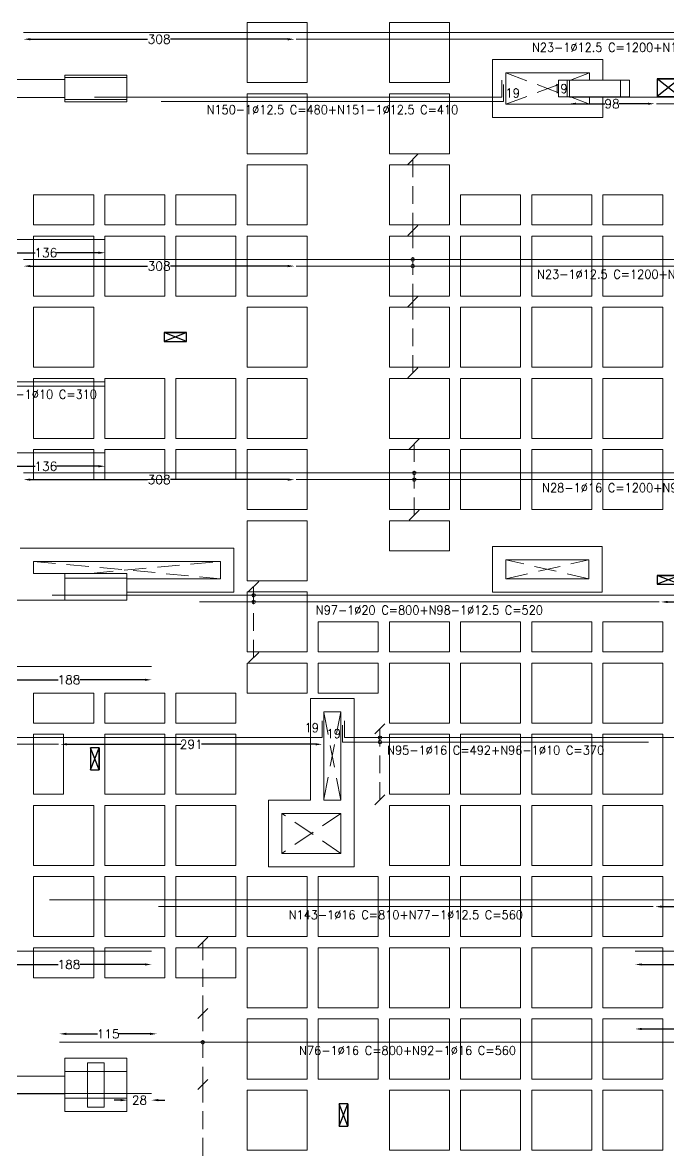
# Model space of a CAD drawing. Header units: millimetres. Extents: x -32 to 332, y -138 to 116.
# Drawn here: x 205.79 to 220.31, y -86.44 to -61.09 of the extents above; entities that cross this region are included whole.
import ezdxf
from ezdxf.enums import TextEntityAlignment as Align

# ---------------------------------------------------------------- set-up
doc = ezdxf.new("R2010")
doc.units = ezdxf.units.MM
doc.linetypes.add('TRAZO_HUECO', pattern=[0.75, 0.5, -0.25])
doc.layers.add('A-COT-01', color=9, linetype='Continuous')
doc.layers.add('FURAÇÃO', color=8, linetype='Continuous')
for name, color, linetype, lineweight in [('ARR_L_I_IG_LINHA', 2, 'Continuous', 0), ('ARR_L_I_IG_MARCA', 2, 'Continuous', 9), ('ARR_L_I_POSICAO', 4, 'Continuous', 9), ('ARR_LONG_INF', 6, 'Continuous', 15), ('ARR_LONG_INF_TXT', 1, 'Continuous', 9), ('consolo', 8, 'Continuous', 0), ('LJ_NERV_RETI', 8, 'Continuous', 9), ('LJ_SIMB_ABER', 8, 'Continuous', 0), ('PILAR_CONCRETO', 8, 'Continuous', 0), ('PILAR_CONCRETO_APOIADO', 8, 'Continuous', 0), ('VIG_FACES', 8, 'Continuous', 0)]:
    doc.layers.add(name, color=color, linetype=linetype, lineweight=lineweight)
doc.styles.add('CYPETXT_0.3_romans', font='romans.shx', dxfattribs={"height": 0.2})
doc.styles.add('CYPETXT_romans', font='romans.shx', dxfattribs={"height": 0.2})
doc.dimstyles.new('cype_arrow', dxfattribs={"dimtxt": 0.18, "dimasz": 0.15, "dimexe": 0.075, "dimexo": 0.075, "dimgap": 0, "dimtad": 0, "dimdec": 4, "dimzin": 0, "dimdsep": 46, "dimtxsty": 'CYPETXT_0.3_romans', "dimcen": 0.09, "dimadec": 0, "dimazin": 0, "dimtfac": 1, "dimtdec": 4, "dimtofl": 0, "dimtmove": 2, "dimatfit": 3, "dimfxl": 1, "dimtolj": 1, "dimtzin": 0, "dimarcsym": 0})

# ---------------------------------------------------------------- blocks, each defined once
blk = doc.blocks.new('Forma 2PvtoTipo')
at = {"layer": 'consolo', "color": 8}
blk.add_lwpolyline([(614.303, -83.29), (612.903, -83.29), (612.903, -84.49), (614.303, -84.49)], close=True, dxfattribs=at)
at = {"layer": 'FURAÇÃO', "color": 8}
for points in [[(626.726, -61.672), (626.726, -61.272), (626.226, -61.272), (626.226, -61.672), (626.726, -61.672), (626.226, -61.272), (626.726, -61.272), (626.226, -61.672)], [(615.642, -67.175), (615.642, -66.975), (615.142, -66.975), (615.142, -67.175), (615.642, -67.175), (615.142, -66.975), (615.642, -66.975), (615.142, -67.175)], [(626.725, -72.636), (626.725, -72.436), (626.225, -72.436), (626.225, -72.636), (626.725, -72.636), (626.225, -72.436), (626.725, -72.436), (626.225, -72.636)], [(613.479, -76.81), (613.679, -76.81), (613.679, -76.31), (613.479, -76.31), (613.479, -76.81), (613.679, -76.31), (613.679, -76.81), (613.479, -76.31)], [(619.071, -84.817), (619.271, -84.817), (619.271, -84.317), (619.071, -84.317), (619.071, -84.817), (619.271, -84.317), (619.271, -84.817), (619.071, -84.317)]]:
    blk.add_lwpolyline(points, dxfattribs=at)
at = {"layer": 'LJ_NERV_RETI', "color": 8}
for points in [[(618.354, -61.357), (618.354, -60.007), (617.004, -60.007), (617.004, -61.357)], [(621.554, -61.357), (621.554, -60.007), (620.204, -60.007), (620.204, -61.357)], [(618.354, -62.957), (618.354, -61.607), (617.004, -61.607), (617.004, -62.957)], [(621.554, -62.957), (621.554, -61.607), (620.204, -61.607), (620.204, -62.957)], [(618.354, -64.557), (618.354, -63.207), (617.004, -63.207), (617.004, -64.557)], [(621.554, -64.557), (621.554, -63.207), (620.204, -63.207), (620.204, -64.557)], [(613.554, -64.557), (613.554, -63.882), (612.204, -63.882), (612.204, -64.557)], [(615.154, -64.557), (615.154, -63.882), (613.804, -63.882), (613.804, -64.557)], [(616.754, -64.557), (616.754, -63.882), (615.404, -63.882), (615.404, -64.557)], [(623.154, -64.557), (623.154, -63.882), (621.804, -63.882), (621.804, -64.557)], [(624.754, -64.557), (624.754, -63.882), (623.404, -63.882), (623.404, -64.557)], [(626.354, -64.557), (626.354, -63.882), (625.004, -63.882), (625.004, -64.557)], [(613.554, -66.157), (613.554, -64.807), (612.204, -64.807), (612.204, -66.157)], [(615.154, -66.157), (615.154, -64.807), (613.804, -64.807), (613.804, -66.157)], [(616.754, -66.157), (616.754, -64.807), (615.404, -64.807), (615.404, -66.157)], [(618.354, -66.157), (618.354, -64.807), (617.004, -64.807), (617.004, -66.157)], [(621.554, -66.157), (621.554, -64.807), (620.204, -64.807), (620.204, -66.157)], [(623.154, -66.157), (623.154, -64.807), (621.804, -64.807), (621.804, -66.157)], [(624.754, -66.157), (624.754, -64.807), (623.404, -64.807), (623.404, -66.157)], [(626.354, -66.157), (626.354, -64.807), (625.004, -64.807), (625.004, -66.157)], [(613.554, -67.757), (613.554, -66.407), (612.204, -66.407), (612.204, -67.757)], [(618.354, -67.757), (618.354, -66.407), (617.004, -66.407), (617.004, -67.757)], [(621.554, -67.757), (621.554, -66.407), (620.204, -66.407), (620.204, -67.757)], [(623.154, -67.757), (623.154, -66.407), (621.804, -66.407), (621.804, -67.757)], [(624.754, -67.757), (624.754, -66.407), (623.404, -66.407), (623.404, -67.757)], [(626.354, -67.757), (626.354, -66.407), (625.004, -66.407), (625.004, -67.757)], [(613.554, -69.357), (613.554, -68.007), (612.204, -68.007), (612.204, -69.357)], [(615.154, -69.357), (615.154, -68.007), (613.804, -68.007), (613.804, -69.357)], [(616.754, -69.357), (616.754, -68.007), (615.404, -68.007), (615.404, -69.357)], [(618.354, -69.357), (618.354, -68.007), (617.004, -68.007), (617.004, -69.357)], [(621.554, -69.357), (621.554, -68.007), (620.204, -68.007), (620.204, -69.357)], [(623.154, -69.357), (623.154, -68.007), (621.804, -68.007), (621.804, -69.357)], [(624.754, -69.357), (624.754, -68.007), (623.404, -68.007), (623.404, -69.357)], [(626.354, -69.357), (626.354, -68.007), (625.004, -68.007), (625.004, -69.357)], [(613.554, -70.282), (613.554, -69.607), (612.204, -69.607), (612.204, -70.282)], [(615.154, -70.282), (615.154, -69.607), (613.804, -69.607), (613.804, -70.282)], [(616.754, -70.282), (616.754, -69.607), (615.404, -69.607), (615.404, -70.282)], [(618.354, -70.957), (618.354, -69.607), (617.004, -69.607), (617.004, -70.957)], [(621.554, -70.957), (621.554, -69.607), (620.204, -69.607), (620.204, -70.957)], [(623.154, -70.957), (623.154, -69.607), (621.804, -69.607), (621.804, -70.957)], [(624.754, -70.957), (624.754, -69.607), (623.404, -69.607), (623.404, -70.957)], [(626.354, -70.957), (626.354, -69.607), (625.004, -69.607), (625.004, -70.957)], [(618.354, -72.557), (618.354, -71.207), (617.004, -71.207), (617.004, -72.557)], [(621.554, -71.882), (621.554, -71.207), (620.204, -71.207), (620.204, -71.882)], [(618.354, -74.157), (618.354, -72.807), (617.004, -72.807), (617.004, -74.157)], [(619.954, -74.157), (619.954, -73.482), (618.604, -73.482), (618.604, -74.157)], [(621.554, -74.157), (621.554, -73.482), (620.204, -73.482), (620.204, -74.157)], [(623.154, -74.157), (623.154, -73.482), (621.804, -73.482), (621.804, -74.157)], [(624.754, -74.157), (624.754, -73.482), (623.404, -73.482), (623.404, -74.157)], [(626.354, -74.157), (626.354, -73.482), (625.004, -73.482), (625.004, -74.157)], [(618.354, -75.082), (618.354, -74.407), (617.004, -74.407), (617.004, -75.082)], [(619.954, -75.082), (619.954, -74.407), (618.604, -74.407), (618.604, -75.082)], [(621.554, -75.757), (621.554, -74.407), (620.204, -74.407), (620.204, -75.757)], [(623.154, -75.757), (623.154, -74.407), (621.804, -74.407), (621.804, -75.757)], [(624.754, -75.757), (624.754, -74.407), (623.404, -74.407), (623.404, -75.757)], [(626.354, -75.757), (626.354, -74.407), (625.004, -74.407), (625.004, -75.757)], [(613.554, -75.757), (613.554, -75.082), (612.204, -75.082), (612.204, -75.757)], [(615.154, -75.757), (615.154, -75.082), (613.804, -75.082), (613.804, -75.757)], [(616.754, -75.757), (616.754, -75.082), (615.404, -75.082), (615.404, -75.757)], [(612.879, -77.357), (612.879, -76.007), (612.204, -76.007), (612.204, -77.357)], [(615.154, -77.357), (615.154, -76.007), (613.804, -76.007), (613.804, -77.357)], [(616.754, -77.357), (616.754, -76.007), (615.404, -76.007), (615.404, -77.357)], [(621.554, -77.357), (621.554, -76.007), (620.204, -76.007), (620.204, -77.357)], [(623.154, -77.357), (623.154, -76.007), (621.804, -76.007), (621.804, -77.357)], [(624.754, -77.357), (624.754, -76.007), (623.404, -76.007), (623.404, -77.357)], [(626.354, -77.357), (626.354, -76.007), (625.004, -76.007), (625.004, -77.357)], [(613.554, -78.957), (613.554, -77.607), (612.204, -77.607), (612.204, -78.957)], [(615.154, -78.957), (615.154, -77.607), (613.804, -77.607), (613.804, -78.957)], [(616.754, -78.957), (616.754, -77.607), (615.404, -77.607), (615.404, -78.957)], [(621.554, -78.957), (621.554, -77.607), (620.204, -77.607), (620.204, -78.957)], [(623.154, -78.957), (623.154, -77.607), (621.804, -77.607), (621.804, -78.957)], [(624.754, -78.957), (624.754, -77.607), (623.404, -77.607), (623.404, -78.957)], [(626.354, -78.957), (626.354, -77.607), (625.004, -77.607), (625.004, -78.957)], [(613.554, -80.557), (613.554, -79.207), (612.204, -79.207), (612.204, -80.557)], [(615.154, -80.557), (615.154, -79.207), (613.804, -79.207), (613.804, -80.557)], [(616.754, -80.557), (616.754, -79.207), (615.404, -79.207), (615.404, -80.557)], [(618.354, -80.557), (618.354, -79.207), (617.004, -79.207), (617.004, -80.557)], [(619.954, -80.557), (619.954, -79.207), (618.604, -79.207), (618.604, -80.557)], [(621.554, -80.557), (621.554, -79.207), (620.204, -79.207), (620.204, -80.557)], [(623.154, -80.557), (623.154, -79.207), (621.804, -79.207), (621.804, -80.557)], [(624.754, -80.557), (624.754, -79.207), (623.404, -79.207), (623.404, -80.557)], [(626.354, -80.557), (626.354, -79.207), (625.004, -79.207), (625.004, -80.557)], [(613.554, -81.482), (613.554, -80.807), (612.204, -80.807), (612.204, -81.482)], [(615.154, -81.482), (615.154, -80.807), (613.804, -80.807), (613.804, -81.482)], [(616.754, -81.482), (616.754, -80.807), (615.404, -80.807), (615.404, -81.482)], [(618.354, -82.157), (618.354, -80.807), (617.004, -80.807), (617.004, -82.157)], [(619.954, -82.157), (619.954, -80.807), (618.604, -80.807), (618.604, -82.157)], [(621.554, -82.157), (621.554, -80.807), (620.204, -80.807), (620.204, -82.157)], [(623.154, -82.157), (623.154, -80.807), (621.804, -80.807), (621.804, -82.157)], [(624.754, -82.157), (624.754, -80.807), (623.404, -80.807), (623.404, -82.157)], [(626.354, -82.157), (626.354, -80.807), (625.004, -80.807), (625.004, -82.157)], [(618.354, -83.757), (618.354, -82.407), (617.004, -82.407), (617.004, -83.757)], [(619.954, -83.757), (619.954, -82.407), (618.604, -82.407), (618.604, -83.757)], [(621.554, -83.757), (621.554, -82.407), (620.204, -82.407), (620.204, -83.757)], [(623.154, -83.757), (623.154, -82.407), (621.804, -82.407), (621.804, -83.757)], [(624.754, -83.757), (624.754, -82.407), (623.404, -82.407), (623.404, -83.757)], [(626.354, -83.757), (626.354, -82.407), (625.004, -82.407), (625.004, -83.757)], [(618.354, -85.357), (618.354, -84.007), (617.004, -84.007), (617.004, -85.357)], [(621.554, -85.357), (621.554, -84.007), (620.204, -84.007), (620.204, -85.357)], [(623.154, -85.357), (623.154, -84.007), (621.804, -84.007), (621.804, -85.357)], [(624.754, -85.357), (624.754, -84.007), (623.404, -84.007), (623.404, -85.357)], [(626.354, -85.357), (626.354, -84.007), (625.004, -84.007), (625.004, -85.357)]]:
    blk.add_lwpolyline(points, close=True, dxfattribs=at)
at = {"layer": 'LJ_SIMB_ABER', "color": 8, "linetype": 'TRAZO_HUECO'}
for p, q in [((622.823, -61.14), (624.003, -61.579)), ((624.277, -61.3), (624.707, -61.14)), ((622.823, -61.84), (624.003, -61.402)), ((624.277, -61.68), (624.707, -61.84)), ((612.198, -72.12), (616.408, -72.51)), ((613.493, -72.39), (616.408, -72.12)), ((624.688, -72.51), (622.822, -72.085)), ((622.822, -72.51), (624.688, -72.085)), ((619.11, -75.5), (618.729, -77.485)), ((619.11, -77.485), (618.729, -75.5)), ((619.11, -77.785), (617.785, -78.685)), ((619.11, -78.685), (617.785, -77.785))]:
    blk.add_line(p, q, dxfattribs=at)
at = {"layer": 'PILAR_CONCRETO', "color": 8}
for points in [[(612.903, -61.79), (614.303, -61.79), (614.303, -61.19), (612.903, -61.19), (612.903, -61.79)], [(612.903, -61.74), (614.303, -61.74), (614.303, -61.24), (612.903, -61.24), (612.903, -61.74)], [(624.003, -61.68), (625.603, -61.68), (625.603, -61.3), (624.003, -61.3), (624.003, -61.68)], [(624.203, -61.68), (625.403, -61.68), (625.403, -61.3), (624.203, -61.3), (624.203, -61.68)], [(612.903, -72.99), (614.303, -72.99), (614.303, -72.39), (612.903, -72.39), (612.903, -72.99)], [(612.903, -72.88), (614.303, -72.88), (614.303, -72.5), (612.903, -72.5), (612.903, -72.88)], [(613.413, -84.39), (613.793, -84.39), (613.793, -83.39), (613.413, -83.39), (613.413, -84.39)], [(612.903, -84.19), (614.303, -84.19), (614.303, -83.59), (612.903, -83.59), (612.903, -84.19)]]:
    blk.add_lwpolyline(points, close=True, dxfattribs=at)
at = {"layer": 'PILAR_CONCRETO_APOIADO', "color": 8}
blk.add_lwpolyline([(613.413, -84.39), (613.793, -84.39), (613.793, -83.39), (613.413, -83.39), (613.413, -84.39)], close=True, dxfattribs=at)
at = {"layer": 'VIG_FACES', "color": 8}
for p, q in [((622.523, -60.84), (625.007, -60.84)), ((622.523, -62.14), (622.523, -60.84)), ((625.007, -60.84), (625.007, -61.3)), ((611.28, -61.29), (612.903, -61.29)), ((622.823, -61.14), (624.707, -61.14)), ((622.823, -61.84), (622.823, -61.14)), ((624.707, -61.14), (624.707, -61.3)), ((611.28, -61.69), (612.903, -61.69)), ((624.707, -61.84), (622.823, -61.84)), ((624.707, -61.68), (624.707, -61.84)), ((625.007, -61.68), (625.007, -62.14)), ((625.007, -62.14), (622.523, -62.14)), ((611.898, -71.82), (616.708, -71.82)), ((616.708, -71.82), (616.708, -72.81)), ((622.522, -71.785), (624.988, -71.785)), ((622.522, -72.81), (622.522, -71.785)), ((624.988, -71.785), (624.988, -72.81)), ((612.198, -72.12), (616.408, -72.12)), ((612.198, -72.39), (612.198, -72.12)), ((616.408, -72.12), (616.408, -72.51)), ((622.822, -72.085), (624.688, -72.085)), ((622.822, -72.51), (622.822, -72.085)), ((624.688, -72.085), (624.688, -72.51)), ((612.198, -72.39), (612.903, -72.39)), ((616.408, -72.51), (614.303, -72.51)), ((624.688, -72.51), (622.822, -72.51)), ((611.28, -72.99), (612.903, -72.99)), ((616.708, -72.81), (614.303, -72.81)), ((624.988, -72.81), (622.522, -72.81)), ((618.429, -77.485), (618.429, -75.2)), ((618.429, -75.2), (619.41, -75.2)), ((619.41, -75.2), (619.41, -78.985)), ((618.729, -77.485), (618.729, -75.5)), ((618.729, -75.5), (619.11, -75.5)), ((619.11, -75.5), (619.11, -77.485)), ((618.429, -77.485), (617.485, -77.485)), ((617.485, -78.985), (617.485, -77.485)), ((619.11, -77.485), (618.729, -77.485)), ((619.11, -77.785), (617.785, -77.785)), ((617.785, -78.685), (617.785, -77.785)), ((619.11, -77.785), (619.11, -78.685)), ((619.11, -78.685), (617.785, -78.685)), ((619.41, -78.985), (617.485, -78.985)), ((611.28, -83.69), (612.903, -83.69)), ((611.28, -84.09), (612.903, -84.09))]:
    blk.add_line(p, q, dxfattribs=at)
blk = doc.blocks.new('*D169')
at = {"layer": 'ARR_L_I_POSICAO', "color": 0, "lineweight": -2, "transparency": 16777216}
for p, q in [((205.126, -82.261), (206.589, -82.261)), ((208.537, -82.261), (207.074, -82.261))]:
    blk.add_line(p, q, dxfattribs=at)
at = {"layer": 'ARR_L_I_POSICAO', "color": 0, "transparency": 16777216}
for points in [[(205.126, -82.236), (205.126, -82.286), (204.976, -82.261)], [(208.537, -82.236), (208.537, -82.286), (208.687, -82.261)]]:
    blk.add_solid(points, dxfattribs=at)
at = {"layer": 'DEFPOINTS', "color": 0, "transparency": 16777216}
for p in [(204.976, -82.261), (208.687, -82.261), (208.687, -82.261)]:
    blk.add_point(p, dxfattribs=at)
at = {"layer": 'ARR_L_I_POSICAO', "color": 0, "transparency": 16777216, "insert": (206.831, -82.261), "char_height": 0.2, "attachment_point": 5, "style": 'CYPETXT_0.3_romans'}
blk.add_mtext('\\A1;188', dxfattribs=at)
blk = doc.blocks.new('*D171')
at = {"layer": 'ARR_L_I_POSICAO', "color": 0, "lineweight": -2, "transparency": 16777216}
for p, q in [((219.712, -82.261), (223.395, -82.261)), ((227.591, -82.261), (223.909, -82.261))]:
    blk.add_line(p, q, dxfattribs=at)
at = {"layer": 'ARR_L_I_POSICAO', "color": 0, "transparency": 16777216}
for points in [[(219.712, -82.236), (219.712, -82.286), (219.562, -82.261)], [(227.591, -82.236), (227.591, -82.286), (227.741, -82.261)]]:
    blk.add_solid(points, dxfattribs=at)
at = {"layer": 'DEFPOINTS', "color": 0, "transparency": 16777216}
for p in [(219.562, -82.261), (227.741, -82.261), (227.741, -82.261)]:
    blk.add_point(p, dxfattribs=at)
at = {"layer": 'ARR_L_I_POSICAO', "color": 0, "transparency": 16777216, "insert": (223.652, -82.261), "char_height": 0.2, "attachment_point": 5, "style": 'CYPETXT_0.3_romans'}
blk.add_mtext('\\A1;408', dxfattribs=at)
blk = doc.blocks.new('*D173')
at = {"layer": 'ARR_L_I_POSICAO', "color": 0, "lineweight": -2, "transparency": 16777216}
for p, q in [((205.126, -75.861), (206.589, -75.861)), ((208.537, -75.861), (207.074, -75.861))]:
    blk.add_line(p, q, dxfattribs=at)
at = {"layer": 'ARR_L_I_POSICAO', "color": 0, "transparency": 16777216}
for points in [[(205.126, -75.836), (205.126, -75.886), (204.976, -75.861)], [(208.537, -75.836), (208.537, -75.886), (208.687, -75.861)]]:
    blk.add_solid(points, dxfattribs=at)
at = {"layer": 'DEFPOINTS', "color": 0, "transparency": 16777216}
for p in [(204.976, -75.861), (208.687, -75.861), (208.687, -75.861)]:
    blk.add_point(p, dxfattribs=at)
at = {"layer": 'ARR_L_I_POSICAO', "color": 0, "transparency": 16777216, "insert": (206.831, -75.861), "char_height": 0.2, "attachment_point": 5, "style": 'CYPETXT_0.3_romans'}
blk.add_mtext('\\A1;188', dxfattribs=at)
blk = doc.blocks.new('*D175')
at = {"layer": 'ARR_L_I_POSICAO', "color": 0, "lineweight": -2, "transparency": 16777216}
for p, q in [((205.961, -66.561), (208.599, -66.561)), ((211.752, -66.561), (209.114, -66.561))]:
    blk.add_line(p, q, dxfattribs=at)
at = {"layer": 'ARR_L_I_POSICAO', "color": 0, "transparency": 16777216}
for points in [[(205.961, -66.536), (205.961, -66.586), (205.811, -66.561)], [(211.752, -66.536), (211.752, -66.586), (211.902, -66.561)]]:
    blk.add_solid(points, dxfattribs=at)
at = {"layer": 'DEFPOINTS', "color": 0, "transparency": 16777216}
for p in [(205.811, -66.561), (211.902, -66.561), (211.902, -66.561)]:
    blk.add_point(p, dxfattribs=at)
at = {"layer": 'ARR_L_I_POSICAO', "color": 0, "transparency": 16777216, "insert": (208.857, -66.561), "char_height": 0.2, "attachment_point": 5, "style": 'CYPETXT_0.3_romans'}
blk.add_mtext('\\A1;308', dxfattribs=at)
blk = doc.blocks.new('*D184')
at = {"layer": 'ARR_L_I_POSICAO', "color": 0, "lineweight": -2, "transparency": 16777216}
for p, q in [((205.126, -66.261), (206.067, -66.261)), ((207.494, -66.261), (206.553, -66.261))]:
    blk.add_line(p, q, dxfattribs=at)
at = {"layer": 'ARR_L_I_POSICAO', "color": 0, "transparency": 16777216}
for points in [[(205.126, -66.236), (205.126, -66.286), (204.976, -66.261)], [(207.494, -66.236), (207.494, -66.286), (207.644, -66.261)]]:
    blk.add_solid(points, dxfattribs=at)
at = {"layer": 'DEFPOINTS', "color": 0, "transparency": 16777216}
for p in [(204.976, -66.261), (207.644, -66.261), (207.644, -66.261)]:
    blk.add_point(p, dxfattribs=at)
at = {"layer": 'ARR_L_I_POSICAO', "color": 0, "transparency": 16777216, "insert": (206.31, -66.261), "char_height": 0.2, "attachment_point": 5, "style": 'CYPETXT_0.3_romans'}
blk.add_mtext('\\A1;136', dxfattribs=at)
blk = doc.blocks.new('*D264')
at = {"layer": 'ARR_L_I_POSICAO', "color": 0, "lineweight": -2, "transparency": 16777216}
for p, q in [((207.995, -85.311), (207.845, -85.311)), ((208.837, -85.311), (208.987, -85.311))]:
    blk.add_line(p, q, dxfattribs=at)
at = {"layer": 'ARR_L_I_POSICAO', "color": 0, "transparency": 16777216}
for points in [[(207.995, -85.286), (207.995, -85.336), (208.145, -85.311)], [(208.837, -85.286), (208.837, -85.336), (208.687, -85.311)]]:
    blk.add_solid(points, dxfattribs=at)
at = {"layer": 'DEFPOINTS', "color": 0, "transparency": 16777216}
for p in [(208.145, -85.311), (208.687, -85.311), (208.687, -85.311)]:
    blk.add_point(p, dxfattribs=at)
at = {"layer": 'ARR_L_I_POSICAO', "color": 0, "transparency": 16777216, "insert": (208.416, -85.311), "char_height": 0.2, "attachment_point": 5, "rotation": 0.0001, "style": 'CYPETXT_0.3_romans'}
blk.add_mtext('\\A1;28', dxfattribs=at)
blk = doc.blocks.new('*D265')
at = {"layer": 'ARR_L_I_POSICAO', "color": 0, "lineweight": -2, "transparency": 16777216}
for p, q in [((219.712, -83.711), (220.762, -83.711)), ((222.289, -83.711), (221.239, -83.711))]:
    blk.add_line(p, q, dxfattribs=at)
at = {"layer": 'ARR_L_I_POSICAO', "color": 0, "transparency": 16777216}
for points in [[(219.712, -83.686), (219.712, -83.736), (219.562, -83.711)], [(222.289, -83.686), (222.289, -83.736), (222.439, -83.711)]]:
    blk.add_solid(points, dxfattribs=at)
at = {"layer": 'DEFPOINTS', "color": 0, "transparency": 16777216}
for p in [(219.562, -83.711), (222.439, -83.711), (222.439, -83.711)]:
    blk.add_point(p, dxfattribs=at)
at = {"layer": 'ARR_L_I_POSICAO', "color": 0, "transparency": 16777216, "insert": (221.001, -83.711), "char_height": 0.2, "attachment_point": 5, "style": 'CYPETXT_0.3_romans'}
blk.add_mtext('\\A1;149', dxfattribs=at)
blk = doc.blocks.new('*D266')
at = {"layer": 'ARR_L_I_POSICAO', "color": 0, "lineweight": -2, "transparency": 16777216}
for p, q in [((206.769, -83.821), (207.469, -83.821)), ((208.655, -83.821), (207.955, -83.821))]:
    blk.add_line(p, q, dxfattribs=at)
at = {"layer": 'ARR_L_I_POSICAO', "color": 0, "transparency": 16777216}
for points in [[(206.769, -83.796), (206.769, -83.846), (206.619, -83.821)], [(208.655, -83.796), (208.655, -83.846), (208.805, -83.821)]]:
    blk.add_solid(points, dxfattribs=at)
at = {"layer": 'DEFPOINTS', "color": 0, "transparency": 16777216}
for p in [(206.619, -83.821), (208.805, -83.821), (208.805, -83.821)]:
    blk.add_point(p, dxfattribs=at)
at = {"layer": 'ARR_L_I_POSICAO', "color": 0, "transparency": 16777216, "insert": (207.712, -83.821), "char_height": 0.2, "attachment_point": 5, "style": 'CYPETXT_0.3_romans'}
blk.add_mtext('\\A1;115', dxfattribs=at)
blk = doc.blocks.new('*D267')
at = {"layer": 'ARR_L_I_POSICAO', "color": 0, "lineweight": -2, "transparency": 16777216}
for p, q in [((206.786, -77.311), (209.352, -77.311)), ((212.375, -77.311), (209.809, -77.311))]:
    blk.add_line(p, q, dxfattribs=at)
at = {"layer": 'ARR_L_I_POSICAO', "color": 0, "transparency": 16777216}
for points in [[(206.786, -77.286), (206.786, -77.336), (206.636, -77.311)], [(212.375, -77.286), (212.375, -77.336), (212.525, -77.311)]]:
    blk.add_solid(points, dxfattribs=at)
at = {"layer": 'DEFPOINTS', "color": 0, "transparency": 16777216}
for p in [(206.636, -77.311), (212.525, -77.311), (212.525, -77.311)]:
    blk.add_point(p, dxfattribs=at)
at = {"layer": 'ARR_L_I_POSICAO', "color": 0, "transparency": 16777216, "insert": (209.581, -77.311), "char_height": 0.2, "attachment_point": 5, "style": 'CYPETXT_0.3_romans'}
blk.add_mtext('\\A1;291', dxfattribs=at)
blk = doc.blocks.new('*D6')
at = {"layer": 'ARR_L_I_POSICAO', "color": 0, "lineweight": -2, "transparency": 16777216}
for p, q in [((220.295, -74.111), (220.943, -74.111)), ((221.915, -74.111), (221.267, -74.111))]:
    blk.add_line(p, q, dxfattribs=at)
at = {"layer": 'ARR_L_I_POSICAO', "color": 0, "transparency": 16777216}
for points in [[(220.295, -74.086), (220.295, -74.136), (220.145, -74.111)], [(221.915, -74.086), (221.915, -74.136), (222.065, -74.111)]]:
    blk.add_solid(points, dxfattribs=at)
at = {"layer": 'DEFPOINTS', "color": 0, "transparency": 16777216}
for p in [(220.145, -74.111), (222.065, -74.111), (222.065, -74.111)]:
    blk.add_point(p, dxfattribs=at)
at = {"layer": 'ARR_L_I_POSICAO', "color": 0, "transparency": 16777216, "insert": (221.105, -74.111), "char_height": 0.2, "attachment_point": 5, "style": 'CYPETXT_0.3_romans'}
blk.add_mtext('\\A1;96', dxfattribs=at)
blk = doc.blocks.new('*D8')
at = {"layer": 'ARR_L_I_POSICAO', "color": 0, "lineweight": -2, "transparency": 16777216}
for p, q in [((205.126, -71.061), (206.067, -71.061)), ((207.494, -71.061), (206.553, -71.061))]:
    blk.add_line(p, q, dxfattribs=at)
at = {"layer": 'ARR_L_I_POSICAO', "color": 0, "transparency": 16777216}
for points in [[(205.126, -71.036), (205.126, -71.086), (204.976, -71.061)], [(207.494, -71.036), (207.494, -71.086), (207.644, -71.061)]]:
    blk.add_solid(points, dxfattribs=at)
at = {"layer": 'DEFPOINTS', "color": 0, "transparency": 16777216}
for p in [(204.976, -71.061), (207.644, -71.061), (207.644, -71.061)]:
    blk.add_point(p, dxfattribs=at)
at = {"layer": 'ARR_L_I_POSICAO', "color": 0, "transparency": 16777216, "insert": (206.31, -71.061), "char_height": 0.2, "attachment_point": 5, "style": 'CYPETXT_0.3_romans'}
blk.add_mtext('\\A1;136', dxfattribs=at)
blk = doc.blocks.new('*D10')
at = {"layer": 'ARR_L_I_POSICAO', "color": 0, "lineweight": -2, "transparency": 16777216}
for p, q in [((205.961, -71.361), (208.599, -71.361)), ((211.752, -71.361), (209.114, -71.361))]:
    blk.add_line(p, q, dxfattribs=at)
at = {"layer": 'ARR_L_I_POSICAO', "color": 0, "transparency": 16777216}
for points in [[(205.961, -71.336), (205.961, -71.386), (205.811, -71.361)], [(211.752, -71.336), (211.752, -71.386), (211.902, -71.361)]]:
    blk.add_solid(points, dxfattribs=at)
at = {"layer": 'DEFPOINTS', "color": 0, "transparency": 16777216}
for p in [(205.811, -71.361), (211.902, -71.361), (211.902, -71.361)]:
    blk.add_point(p, dxfattribs=at)
at = {"layer": 'ARR_L_I_POSICAO', "color": 0, "transparency": 16777216, "insert": (208.857, -71.361), "char_height": 0.2, "attachment_point": 5, "style": 'CYPETXT_0.3_romans'}
blk.add_mtext('\\A1;308', dxfattribs=at)
blk = doc.blocks.new('*D90')
at = {"layer": 'ARR_L_I_POSICAO', "color": 0, "lineweight": -2, "transparency": 16777216}
for p, q in [((220.16, -80.961), (220.795, -80.961)), ((221.915, -80.961), (221.28, -80.961))]:
    blk.add_line(p, q, dxfattribs=at)
at = {"layer": 'ARR_L_I_POSICAO', "color": 0, "transparency": 16777216}
for points in [[(220.16, -80.936), (220.16, -80.986), (220.01, -80.961)], [(221.915, -80.936), (221.915, -80.986), (222.065, -80.961)]]:
    blk.add_solid(points, dxfattribs=at)
at = {"layer": 'DEFPOINTS', "color": 0, "transparency": 16777216}
for p in [(220.01, -80.961), (222.065, -80.961), (222.065, -80.961)]:
    blk.add_point(p, dxfattribs=at)
at = {"layer": 'ARR_L_I_POSICAO', "color": 0, "transparency": 16777216, "insert": (221.038, -80.961), "char_height": 0.2, "attachment_point": 5, "style": 'CYPETXT_0.3_romans'}
blk.add_mtext('\\A1;103', dxfattribs=at)
blk = doc.blocks.new('*D97')
at = {"layer": 'ARR_L_I_POSICAO', "color": 0, "lineweight": -2, "transparency": 16777216}
for p, q in [((218.235, -62.911), (218.881, -62.911)), ((219.85, -62.911), (219.205, -62.911))]:
    blk.add_line(p, q, dxfattribs=at)
at = {"layer": 'ARR_L_I_POSICAO', "color": 0, "transparency": 16777216}
for points in [[(218.235, -62.886), (218.235, -62.936), (218.085, -62.911)], [(219.85, -62.886), (219.85, -62.936), (220, -62.911)]]:
    blk.add_solid(points, dxfattribs=at)
at = {"layer": 'DEFPOINTS', "color": 0, "transparency": 16777216}
for p in [(218.085, -62.911), (220, -62.911), (220, -62.911)]:
    blk.add_point(p, dxfattribs=at)
at = {"layer": 'ARR_L_I_POSICAO', "color": 0, "transparency": 16777216, "insert": (219.043, -62.911), "char_height": 0.2, "attachment_point": 5, "style": 'CYPETXT_0.3_romans'}
blk.add_mtext('\\A1;98', dxfattribs=at)
blk = doc.blocks.new('*D99')
at = {"layer": 'ARR_L_I_POSICAO', "color": 0, "lineweight": -2, "transparency": 16777216}
for p, q in [((205.961, -61.461), (208.599, -61.461)), ((211.752, -61.461), (209.114, -61.461))]:
    blk.add_line(p, q, dxfattribs=at)
at = {"layer": 'ARR_L_I_POSICAO', "color": 0, "transparency": 16777216}
for points in [[(205.961, -61.436), (205.961, -61.486), (205.811, -61.461)], [(211.752, -61.436), (211.752, -61.486), (211.902, -61.461)]]:
    blk.add_solid(points, dxfattribs=at)
at = {"layer": 'DEFPOINTS', "color": 0, "transparency": 16777216}
for p in [(205.811, -61.461), (211.902, -61.461), (211.902, -61.461)]:
    blk.add_point(p, dxfattribs=at)
at = {"layer": 'ARR_L_I_POSICAO', "color": 0, "transparency": 16777216, "insert": (208.857, -61.461), "char_height": 0.2, "attachment_point": 5, "style": 'CYPETXT_0.3_romans'}
blk.add_mtext('\\A1;308', dxfattribs=at)

msp = doc.modelspace()

# ---------------------------------------------------------------- linework, layer by layer
at = {"layer": 'ARR_L_I_IG_LINHA'}
for p, q in [((214.56009, -64.56089), (214.56009, -64.16089)), ((214.56009, -65.16089), (214.56009, -64.76089)), ((214.56009, -66.16089), (214.56009, -65.36089)), ((214.56009, -66.76089), (214.56009, -66.36089)), ((214.56009, -67.76089), (214.56009, -66.96089)), ((214.56009, -68.36089), (214.56009, -67.96089)), ((214.56009, -68.96088), (214.56009, -68.56089)), ((214.59576, -70.96088), (214.59576, -70.56088)), ((214.59576, -71.56089), (214.59576, -71.16089)), ((214.59576, -72.16089), (214.59576, -71.76089)), ((210.98359, -74.16089), (210.98359, -73.76089)), ((210.98359, -74.76089), (210.98359, -74.36089)), ((210.98359, -75.36089), (210.98359, -74.96089)), ((213.82213, -77.36088), (213.82213, -76.96088)), ((213.82213, -77.96088), (213.82213, -77.56088)), ((213.82213, -78.56088), (213.82213, -78.16088)), ((209.83842, -82.16089), (209.83842, -81.76089)), ((209.83842, -82.76089), (209.83842, -82.36089)), ((209.83842, -83.76089), (209.83842, -82.96089)), ((209.83842, -84.36089), (209.83842, -83.96089)), ((209.83842, -85.36088), (209.83842, -84.56089)), ((209.83842, -85.96088), (209.83842, -85.56088)), ((209.83842, -86.56088), (209.83842, -86.16088))]:
    msp.add_line(p, q, dxfattribs=at)
for centre in [(214.56009, -66.41089), (214.56009, -66.56089), (214.59576, -71.21088), (214.59576, -71.36088), (210.98359, -73.96089), (210.98359, -74.11089), (213.82213, -77.16088), (213.82213, -77.26088), (209.83842, -84.01089), (209.83842, -84.01089)]:
    msp.add_circle(centre, 0.04, dxfattribs=at)
at = {"layer": 'ARR_L_I_IG_MARCA'}
for p, q in [((214.67323, -64.04775), (214.44695, -64.27403)), ((214.67323, -65.64775), (214.44695, -65.87402)), ((214.67323, -67.24775), (214.44695, -67.47402)), ((214.67323, -68.84775), (214.44695, -69.07402)), ((214.70889, -70.44775), (214.48262, -70.67402)), ((214.70889, -72.04775), (214.48262, -72.27403)), ((211.09673, -73.64775), (210.87045, -73.87402)), ((211.09673, -75.24775), (210.87045, -75.47402)), ((213.93526, -76.84775), (213.70899, -77.07402)), ((213.93526, -78.44775), (213.70899, -78.67402)), ((209.95156, -81.64775), (209.72528, -81.87402)), ((209.95156, -83.24775), (209.72528, -83.47402)), ((209.95156, -84.84775), (209.72528, -85.07402))]:
    msp.add_line(p, q, dxfattribs=at)
at = {"layer": 'ARR_LONG_INF'}
for points in [[(205.81109, -61.31088), (229.67109, -61.31088)], [(211.94209, -61.46088), (228.04209, -61.46088)], [(207.40509, -62.76088), (216.56509, -62.76088), (216.56509, -62.38088)], [(208.90509, -62.86088), (216.60509, -62.86088), (216.60509, -62.48088)], [(218.08509, -62.38088), (218.08509, -62.76088), (229.66509, -62.76088)], [(220.04028, -62.91088), (228.04028, -62.91088)], [(190.72409, -65.96089), (207.64409, -65.96089)], [(205.81109, -66.41089), (229.67109, -66.41089)], [(211.94209, -66.56089), (228.04209, -66.56089)], [(201.86509, -68.88088), (201.86509, -69.26088), (207.62509, -69.26088)], [(201.90509, -68.78088), (201.90509, -69.16088), (207.62509, -69.16088)], [(190.72409, -70.76088), (207.64409, -70.76088)], [(205.81109, -71.21088), (229.67109, -71.21088)], [(211.94209, -71.36088), (228.04209, -71.36088)], [(206.45509, -73.96089), (222.06509, -73.96089), (222.06509, -73.58089)], [(209.76509, -74.11089), (220.10509, -74.11089)], [(190.72709, -75.56089), (208.68709, -75.56089)], [(190.72509, -77.16088), (212.52509, -77.16088), (212.52509, -76.78088)], [(213.02509, -76.78088), (213.02509, -77.16088), (222.02509, -77.16088), (222.02509, -76.78088)], [(212.98509, -76.88088), (212.98509, -77.26088), (219.86509, -77.26088)], [(190.77637, -77.31088), (206.59637, -77.31088)], [(206.39309, -80.81089), (222.06509, -80.81089), (222.06509, -80.43089)], [(208.84009, -80.96089), (219.97009, -80.96089)], [(190.72709, -81.96089), (208.68709, -81.96089)], [(219.56209, -81.96089), (235.54209, -81.96089)], [(206.61909, -84.01089), (222.43909, -84.01089)], [(208.84509, -84.01089), (220.04509, -84.01089)], [(190.72709, -85.16088), (208.68709, -85.16088)]]:
    msp.add_lwpolyline(points, dxfattribs=at)

# ---------------------------------------------------------------- block references
at = {"layer": 'A-COT-01', "color": 1}
msp.add_blockref('Forma 2PvtoTipo', (-406.16805, -1.07881), dxfattribs=at)

# ---------------------------------------------------------------- texts
at = {"layer": 'ARR_LONG_INF_TXT', "style": 'CYPETXT_romans'}
for s, width, p, p2 in [('N23-1%%c12.5 C=1200+N100-1%%c6.3 C=810', 0.832727, (217.24409, -61.74422), (222.74009, -61.74422)), ('19', 0.945, (216.64509, -62.77088), (216.96909, -62.77088)), ('19', 0.945, (217.72109, -62.67088), (218.04509, -62.67088)), ('N150-1%%c12.5 C=480+N151-1%%c12.5 C=410', 0.833226, (209.92609, -63.14422), (215.58409, -63.14422)), ('N23-1%%c12.5 C=1200+N24-1%%c10 C=810', 0.834299, (217.35809, -66.84422), (222.62609, -66.84422)), ('N148-1%%c12.5 C=310+N149-1%%c10 C=310', 0.834773, (202.03009, -69.54422), (207.46009, -69.54422)), ('N28-1%%c16 C=1200+N99-1%%c16 C=810', 0.836019, (217.47209, -71.64422), (222.51209, -71.64422)), ('N97-1%%c20 C=800+N98-1%%c12.5 C=520', 0.833795, (212.38209, -74.39422), (217.48809, -74.39422)), ('19', 0.945, (212.12736, -77.03863), (212.45136, -77.03863)), ('19', 0.945, (212.62109, -77.17088), (212.94509, -77.17088)), ('N95-1%%c16 C=492+N96-1%%c10 C=370', 0.835546, (213.98609, -77.54422), (218.86409, -77.54422)), ('N143-1%%c16 C=810+N77-1%%c12.5 C=560', 0.834299, (211.77109, -81.24422), (217.03909, -81.24422)), ('N76-1%%c16 C=800+N92-1%%c16 C=560', 0.835546, (212.00609, -84.29422), (216.88409, -84.29422))]:
    msp.add_text(s, height=0.2, dxfattribs=dict(at, width=width)).set_placement(p, p2, align=Align.FIT)

# ---------------------------------------------------------------- dimensions: what is measured, and where the dimension line sits
at = {"layer": 'ARR_L_I_POSICAO'}
for p1, p2, text, picture, middle in [((205.81109, -61.46088), (211.90209, -61.46088), '308', '*D99', (208.85659, -61.46088)), ((218.08509, -62.91088), (220.00028, -62.91088), '98', '*D97', (219.04268, -62.91088)), ((204.97565, -66.26089), (207.64409, -66.26089), '136', '*D184', (206.30987, -66.26089)), ((205.81109, -66.56089), (211.90209, -66.56089), '308', '*D175', (208.85659, -66.56089)), ((204.97565, -71.06088), (207.64409, -71.06088), '136', '*D8', (206.30987, -71.06088)), ((205.81109, -71.36088), (211.90209, -71.36088), '308', '*D10', (208.85659, -71.36088)), ((220.14509, -74.11089), (222.06509, -74.11089), '96', '*D6', (221.10509, -74.11089)), ((204.97565, -75.86089), (208.68709, -75.86089), '188', '*D173', (206.83137, -75.86089)), ((206.63637, -77.31088), (212.52509, -77.31088), '291', '*D267', (209.58073, -77.31088)), ((220.01009, -80.96089), (222.06509, -80.96089), '103', '*D90', (221.03759, -80.96089)), ((204.97565, -82.26089), (208.68709, -82.26089), '188', '*D169', (206.83137, -82.26089)), ((219.56209, -82.26089), (227.74142, -82.26089), '408', '*D171', (223.65175, -82.26089)), ((219.56209, -83.71089), (222.43909, -83.71089), '149', '*D265', (221.00059, -83.71089)), ((206.61909, -83.8215), (208.80509, -83.8215), '115', '*D266', (207.71209, -83.8215)), ((208.14509, -85.31089), (208.68709, -85.31088), '28', '*D264', (208.41609, -85.31089))]:
    dim = msp.add_aligned_dim(p1=p1, p2=p2, distance=0, text=text, dimstyle='cype_arrow', override={"dimexe": 0, "dimexo": 0}, dxfattribs=at)
    dim.commit()
    dim.dimension.update_dxf_attribs({"geometry": picture, "text_midpoint": middle})

doc.saveas('drawing.dxf')
